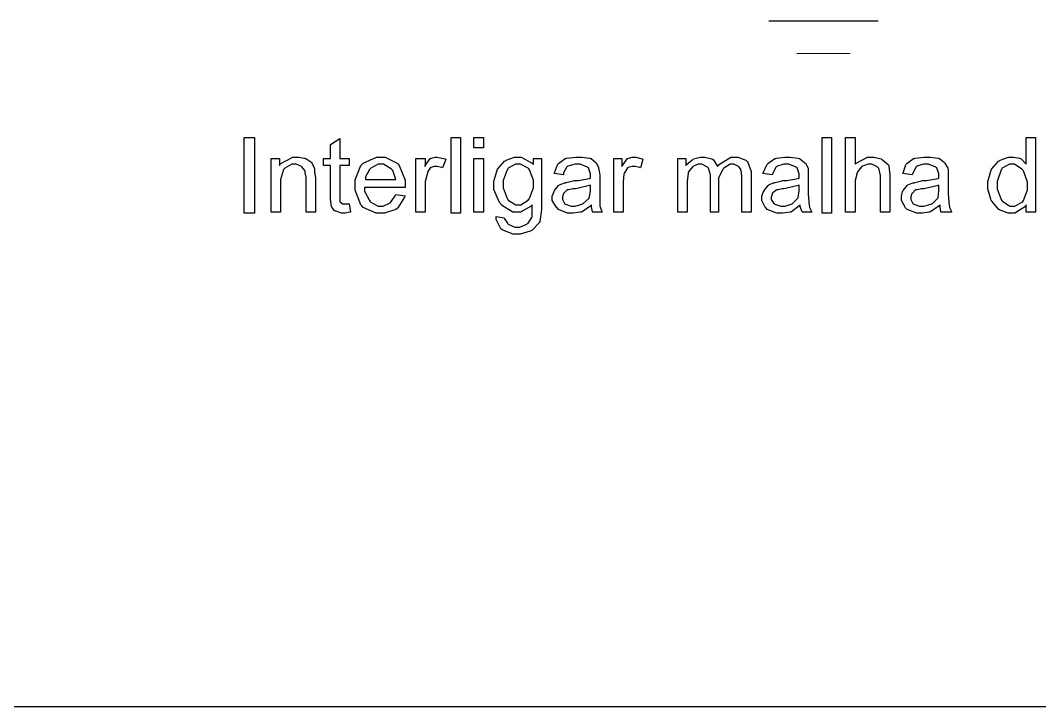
# Model space of a CAD drawing. Header units: metres. Extents: x 3290 to 4536, y 1562 to 1983.
# Drawn here: x 4318.71 to 4347.08, y 1867.12 to 1886.2 of the extents above; entities that cross this region are included whole.
import ezdxf

# ---------------------------------------------------------------- set-up
doc = ezdxf.new("R2010")
doc.units = ezdxf.units.M
doc.layers.add('C00-7E-FF', color=150, linetype='Continuous')
doc.layers.add('CFF-7E-00', color=30, linetype='Continuous')

msp = doc.modelspace()

# ---------------------------------------------------------------- linework, layer by layer
msp.add_line((4302.881, 1867.116), (4464.044, 1867.116))
at = {"layer": 'C00-7E-FF', "const_width": 0.0324}
for points in [[(4339.538, 1886.188), (4342.586, 1886.188)], [(4340.317, 1885.282), (4341.808, 1885.282)]]:
    msp.add_lwpolyline(points, dxfattribs=at)
at = {"layer": 'CFF-7E-00'}
for points in [[(4324.939, 1882.942), (4325.23, 1882.942), (4325.23, 1880.838), (4324.939, 1880.838), (4324.939, 1882.942)], [(4327.866, 1881.101), (4327.899, 1880.874), (4327.882, 1880.866), (4327.749, 1880.842), (4327.705, 1880.842), (4327.647, 1880.842), (4327.492, 1880.899), (4327.476, 1880.906), (4327.451, 1880.906), (4327.386, 1880.996), (4327.378, 1881.003), (4327.37, 1881.02), (4327.347, 1881.227), (4327.347, 1881.295), (4327.347, 1882.171), (4327.152, 1882.171), (4327.152, 1882.365), (4327.347, 1882.365), (4327.347, 1882.753), (4327.607, 1882.915), (4327.607, 1882.365), (4327.866, 1882.365), (4327.866, 1882.171), (4327.607, 1882.171), (4327.607, 1881.295), (4327.607, 1881.263), (4327.607, 1881.165), (4327.607, 1881.165), (4327.614, 1881.158), (4327.664, 1881.11), (4327.672, 1881.101), (4327.672, 1881.101), (4327.72, 1881.101), (4327.737, 1881.101), (4327.768, 1881.101), (4327.841, 1881.101), (4327.866, 1881.101)], [(4330.7, 1882.942), (4330.959, 1882.942), (4330.959, 1880.838), (4330.7, 1880.838), (4330.7, 1882.942)], [(4331.335, 1882.656), (4331.335, 1882.947), (4331.597, 1882.947), (4331.597, 1882.656), (4331.335, 1882.656)], [(4341.025, 1882.942), (4341.284, 1882.942), (4341.284, 1880.838), (4341.025, 1880.838), (4341.025, 1882.942)], [(4341.678, 1880.874), (4341.678, 1882.947), (4341.94, 1882.947), (4341.94, 1882.203), (4341.971, 1882.236), (4342.287, 1882.397), (4342.392, 1882.397), (4342.465, 1882.397), (4342.666, 1882.35), (4342.683, 1882.333), (4342.707, 1882.325), (4342.869, 1882.187), (4342.877, 1882.171), (4342.884, 1882.146), (4342.91, 1881.897), (4342.91, 1881.812), (4342.91, 1880.874), (4342.651, 1880.874), (4342.651, 1881.812), (4342.651, 1881.886), (4342.602, 1882.09), (4342.586, 1882.106), (4342.57, 1882.123), (4342.412, 1882.203), (4342.36, 1882.203), (4342.303, 1882.203), (4342.149, 1882.146), (4342.133, 1882.138), (4342.117, 1882.13), (4342.011, 1881.993), (4342.004, 1881.977), (4341.995, 1881.961), (4341.94, 1881.752), (4341.94, 1881.683), (4341.94, 1880.874), (4341.678, 1880.874)], [(4346.705, 1880.874), (4346.705, 1881.069), (4346.681, 1881.028), (4346.383, 1880.842), (4346.284, 1880.842), (4346.202, 1880.842), (4345.983, 1880.923), (4345.959, 1880.939), (4345.933, 1880.956), (4345.748, 1881.174), (4345.732, 1881.198), (4345.716, 1881.231), (4345.634, 1881.521), (4345.634, 1881.619), (4345.634, 1881.725), (4345.716, 1882.008), (4345.732, 1882.041), (4345.74, 1882.065), (4345.933, 1882.284), (4345.959, 1882.3), (4345.983, 1882.317), (4346.209, 1882.397), (4346.284, 1882.397), (4346.349, 1882.397), (4346.518, 1882.374), (4346.544, 1882.365), (4346.559, 1882.35), (4346.688, 1882.22), (4346.705, 1882.203), (4346.705, 1882.947), (4346.964, 1882.947), (4346.964, 1880.874), (4346.705, 1880.874)], [(4325.694, 1880.874), (4325.694, 1882.365), (4325.92, 1882.365), (4325.92, 1882.171), (4325.944, 1882.212), (4326.292, 1882.397), (4326.408, 1882.397), (4326.464, 1882.397), (4326.618, 1882.374), (4326.635, 1882.365), (4326.659, 1882.358), (4326.82, 1882.253), (4326.828, 1882.236), (4326.836, 1882.22), (4326.894, 1882.086), (4326.894, 1882.041), (4326.894, 1881.977), (4326.925, 1881.83), (4326.925, 1881.781), (4326.925, 1880.874), (4326.667, 1880.874), (4326.667, 1881.781), (4326.667, 1881.839), (4326.635, 1881.967), (4326.635, 1882.009), (4326.626, 1882.026), (4326.545, 1882.13), (4326.538, 1882.138), (4326.521, 1882.146), (4326.385, 1882.203), (4326.341, 1882.203), (4326.268, 1882.203), (4326.074, 1882.098), (4326.05, 1882.074), (4326.033, 1882.058), (4325.953, 1881.777), (4325.953, 1881.683), (4325.953, 1880.874), (4325.694, 1880.874)], [(4329.163, 1881.359), (4329.422, 1881.328), (4329.405, 1881.288), (4329.22, 1880.989), (4329.196, 1880.971), (4329.163, 1880.947), (4328.847, 1880.842), (4328.743, 1880.842), (4328.612, 1880.842), (4328.254, 1881.004), (4328.222, 1881.036), (4328.19, 1881.069), (4328.028, 1881.481), (4328.028, 1881.619), (4328.028, 1881.765), (4328.19, 1882.172), (4328.222, 1882.203), (4328.254, 1882.236), (4328.621, 1882.397), (4328.743, 1882.397), (4328.864, 1882.397), (4329.195, 1882.236), (4329.227, 1882.203), (4329.259, 1882.172), (4329.422, 1881.757), (4329.422, 1881.619), (4329.422, 1881.619), (4329.422, 1881.571), (4329.422, 1881.554), (4328.288, 1881.554), (4328.288, 1881.457), (4328.425, 1881.19), (4328.449, 1881.165), (4328.465, 1881.15), (4328.673, 1881.036), (4328.743, 1881.036), (4328.807, 1881.036), (4328.984, 1881.117), (4329.001, 1881.133), (4329.017, 1881.141), (4329.146, 1881.328), (4329.163, 1881.359)], [(4328.319, 1881.781), (4329.163, 1881.781), (4329.155, 1881.805), (4329.074, 1882.025), (4329.066, 1882.041), (4329.042, 1882.065), (4328.818, 1882.203), (4328.743, 1882.203), (4328.669, 1882.203), (4328.465, 1882.098), (4328.449, 1882.074), (4328.425, 1882.058), (4328.319, 1881.85), (4328.319, 1881.781)], [(4329.715, 1880.874), (4329.715, 1882.365), (4329.974, 1882.365), (4329.974, 1882.138), (4329.982, 1882.171), (4330.119, 1882.358), (4330.136, 1882.365), (4330.143, 1882.374), (4330.259, 1882.397), (4330.298, 1882.397), (4330.298, 1882.397), (4330.533, 1882.35), (4330.557, 1882.333), (4330.46, 1882.106), (4330.443, 1882.115), (4330.309, 1882.138), (4330.265, 1882.138), (4330.232, 1882.138), (4330.143, 1882.115), (4330.136, 1882.106), (4330.119, 1882.099), (4330.039, 1881.983), (4330.039, 1881.944), (4330.03, 1881.928), (4329.974, 1881.721), (4329.974, 1881.651), (4329.974, 1880.874), (4329.715, 1880.874)], [(4331.335, 1880.874), (4331.335, 1882.365), (4331.597, 1882.365), (4331.597, 1880.874), (4331.335, 1880.874)], [(4331.953, 1880.745), (4332.179, 1880.712), (4332.187, 1880.688), (4332.268, 1880.559), (4332.276, 1880.55), (4332.292, 1880.534), (4332.474, 1880.453), (4332.535, 1880.453), (4332.608, 1880.453), (4332.809, 1880.534), (4332.826, 1880.55), (4332.842, 1880.559), (4332.947, 1880.721), (4332.956, 1880.745), (4332.956, 1880.826), (4332.956, 1881.008), (4332.956, 1881.069), (4332.932, 1881.037), (4332.635, 1880.874), (4332.535, 1880.874), (4332.422, 1880.874), (4332.106, 1881.061), (4332.082, 1881.101), (4332.049, 1881.134), (4331.885, 1881.497), (4331.885, 1881.619), (4331.885, 1881.725), (4331.968, 1882.008), (4331.984, 1882.041), (4331.992, 1882.065), (4332.187, 1882.284), (4332.211, 1882.3), (4332.235, 1882.317), (4332.46, 1882.397), (4332.535, 1882.397), (4332.648, 1882.397), (4332.956, 1882.236), (4332.989, 1882.203), (4332.989, 1882.365), (4333.217, 1882.365), (4333.217, 1881.069), (4333.217, 1880.947), (4333.168, 1880.607), (4333.152, 1880.583), (4333.143, 1880.559), (4332.947, 1880.364), (4332.923, 1880.354), (4332.899, 1880.339), (4332.626, 1880.257), (4332.535, 1880.257), (4332.43, 1880.257), (4332.138, 1880.365), (4332.114, 1880.389), (4332.082, 1880.406), (4331.953, 1880.661), (4331.953, 1880.745)], [(4332.147, 1881.651), (4332.147, 1881.546), (4332.259, 1881.247), (4332.276, 1881.23), (4332.292, 1881.206), (4332.498, 1881.069), (4332.567, 1881.069), (4332.64, 1881.069), (4332.842, 1881.206), (4332.859, 1881.23), (4332.883, 1881.247), (4332.989, 1881.55), (4332.989, 1881.651), (4332.989, 1881.757), (4332.883, 1882.05), (4332.859, 1882.074), (4332.842, 1882.09), (4332.635, 1882.203), (4332.567, 1882.203), (4332.494, 1882.203), (4332.292, 1882.09), (4332.276, 1882.074), (4332.259, 1882.05), (4332.147, 1881.751), (4332.147, 1881.651)], [(4334.61, 1881.069), (4334.586, 1881.044), (4334.344, 1880.882), (4334.319, 1880.874), (4334.295, 1880.866), (4334.093, 1880.842), (4334.026, 1880.842), (4333.937, 1880.842), (4333.686, 1880.947), (4333.67, 1880.971), (4333.645, 1880.989), (4333.508, 1881.194), (4333.508, 1881.263), (4333.508, 1881.311), (4333.564, 1881.44), (4333.572, 1881.456), (4333.579, 1881.473), (4333.685, 1881.611), (4333.702, 1881.619), (4333.718, 1881.627), (4333.851, 1881.683), (4333.897, 1881.683), (4333.904, 1881.691), (4334.1, 1881.741), (4334.125, 1881.748), (4334.238, 1881.748), (4334.554, 1881.805), (4334.578, 1881.812), (4334.578, 1881.829), (4334.578, 1881.878), (4334.578, 1881.878), (4334.578, 1881.936), (4334.52, 1882.099), (4334.513, 1882.106), (4334.496, 1882.123), (4334.291, 1882.203), (4334.222, 1882.203), (4334.149, 1882.203), (4333.944, 1882.146), (4333.928, 1882.138), (4333.92, 1882.13), (4333.831, 1881.966), (4333.831, 1881.91), (4333.572, 1881.944), (4333.579, 1881.968), (4333.662, 1882.187), (4333.67, 1882.203), (4333.686, 1882.22), (4333.872, 1882.358), (4333.897, 1882.365), (4333.921, 1882.374), (4334.171, 1882.397), (4334.255, 1882.397), (4334.335, 1882.397), (4334.554, 1882.374), (4334.578, 1882.365), (4334.594, 1882.358), (4334.731, 1882.253), (4334.739, 1882.236), (4334.747, 1882.229), (4334.805, 1882.113), (4334.805, 1882.074), (4334.812, 1882.066), (4334.837, 1881.901), (4334.837, 1881.845), (4334.837, 1881.489), (4334.837, 1881.376), (4334.837, 1881.121), (4334.837, 1881.036), (4334.844, 1881.02), (4334.893, 1880.891), (4334.902, 1880.874), (4334.643, 1880.874), (4334.634, 1880.882), (4334.61, 1881.022), (4334.61, 1881.069)], [(4335.227, 1880.874), (4335.227, 1882.365), (4335.454, 1882.365), (4335.454, 1882.138), (4335.47, 1882.171), (4335.608, 1882.358), (4335.616, 1882.365), (4335.632, 1882.374), (4335.74, 1882.397), (4335.777, 1882.397), (4335.841, 1882.397), (4336.012, 1882.35), (4336.036, 1882.333), (4335.972, 1882.106), (4335.955, 1882.115), (4335.822, 1882.138), (4335.777, 1882.138), (4335.736, 1882.138), (4335.624, 1882.115), (4335.616, 1882.106), (4335.608, 1882.099), (4335.526, 1881.961), (4335.519, 1881.944), (4335.511, 1881.928), (4335.487, 1881.721), (4335.487, 1881.651), (4335.487, 1880.874), (4335.227, 1880.874)], [(4337.01, 1880.874), (4337.01, 1882.365), (4337.236, 1882.365), (4337.236, 1882.171), (4337.244, 1882.187), (4337.407, 1882.325), (4337.433, 1882.333), (4337.448, 1882.35), (4337.63, 1882.397), (4337.692, 1882.397), (4337.764, 1882.397), (4337.958, 1882.35), (4337.982, 1882.333), (4337.998, 1882.325), (4338.104, 1882.163), (4338.112, 1882.138), (4338.143, 1882.187), (4338.485, 1882.397), (4338.6, 1882.397), (4338.68, 1882.397), (4338.906, 1882.317), (4338.923, 1882.3), (4338.947, 1882.276), (4339.053, 1882.002), (4339.053, 1881.91), (4339.053, 1880.874), (4338.794, 1880.874), (4338.794, 1881.812), (4338.794, 1881.87), (4338.768, 1882.034), (4338.761, 1882.041), (4338.761, 1882.065), (4338.704, 1882.13), (4338.697, 1882.138), (4338.68, 1882.146), (4338.57, 1882.203), (4338.535, 1882.203), (4338.469, 1882.203), (4338.29, 1882.098), (4338.274, 1882.074), (4338.257, 1882.058), (4338.145, 1881.826), (4338.145, 1881.748), (4338.145, 1880.874), (4337.918, 1880.874), (4337.918, 1881.845), (4337.918, 1881.91), (4337.86, 1882.09), (4337.853, 1882.106), (4337.836, 1882.123), (4337.678, 1882.203), (4337.626, 1882.203), (4337.578, 1882.203), (4337.448, 1882.146), (4337.433, 1882.138), (4337.416, 1882.13), (4337.308, 1881.993), (4337.301, 1881.977), (4337.292, 1881.952), (4337.268, 1881.727), (4337.268, 1881.651), (4337.268, 1880.874), (4337.01, 1880.874)], [(4340.414, 1881.069), (4340.39, 1881.044), (4340.171, 1880.882), (4340.155, 1880.874), (4340.131, 1880.866), (4339.93, 1880.842), (4339.864, 1880.842), (4339.766, 1880.842), (4339.497, 1880.947), (4339.473, 1880.971), (4339.449, 1880.989), (4339.344, 1881.194), (4339.344, 1881.263), (4339.344, 1881.311), (4339.392, 1881.44), (4339.409, 1881.456), (4339.416, 1881.473), (4339.522, 1881.611), (4339.538, 1881.619), (4339.546, 1881.627), (4339.663, 1881.683), (4339.702, 1881.683), (4339.717, 1881.691), (4339.904, 1881.741), (4339.928, 1881.748), (4340.041, 1881.748), (4340.357, 1881.805), (4340.381, 1881.812), (4340.381, 1881.829), (4340.381, 1881.878), (4340.381, 1881.878), (4340.381, 1881.936), (4340.333, 1882.099), (4340.317, 1882.106), (4340.3, 1882.123), (4340.094, 1882.203), (4340.025, 1882.203), (4339.96, 1882.203), (4339.783, 1882.146), (4339.767, 1882.138), (4339.75, 1882.13), (4339.645, 1881.936), (4339.637, 1881.91), (4339.376, 1881.944), (4339.384, 1881.968), (4339.489, 1882.187), (4339.506, 1882.203), (4339.513, 1882.22), (4339.71, 1882.358), (4339.734, 1882.365), (4339.759, 1882.374), (4339.983, 1882.397), (4340.058, 1882.397), (4340.138, 1882.397), (4340.357, 1882.374), (4340.381, 1882.365), (4340.397, 1882.358), (4340.535, 1882.253), (4340.544, 1882.236), (4340.559, 1882.229), (4340.632, 1882.09), (4340.64, 1882.074), (4340.64, 1882.017), (4340.64, 1881.888), (4340.64, 1881.845), (4340.64, 1881.489), (4340.64, 1881.376), (4340.665, 1881.053), (4340.673, 1881.036), (4340.673, 1880.996), (4340.73, 1880.891), (4340.739, 1880.874), (4340.478, 1880.874), (4340.47, 1880.882), (4340.414, 1881.022), (4340.414, 1881.069)], [(4344.306, 1881.069), (4344.281, 1881.044), (4344.037, 1880.882), (4344.013, 1880.874), (4343.996, 1880.866), (4343.814, 1880.842), (4343.754, 1880.842), (4343.656, 1880.842), (4343.389, 1880.947), (4343.365, 1880.971), (4343.341, 1880.989), (4343.235, 1881.194), (4343.235, 1881.263), (4343.235, 1881.311), (4343.26, 1881.44), (4343.268, 1881.456), (4343.276, 1881.473), (4343.389, 1881.611), (4343.398, 1881.619), (4343.413, 1881.627), (4343.546, 1881.683), (4343.592, 1881.683), (4343.607, 1881.691), (4343.794, 1881.741), (4343.818, 1881.748), (4343.932, 1881.748), (4344.249, 1881.805), (4344.273, 1881.812), (4344.273, 1881.829), (4344.273, 1881.878), (4344.273, 1881.878), (4344.273, 1881.936), (4344.216, 1882.099), (4344.209, 1882.106), (4344.192, 1882.123), (4343.983, 1882.203), (4343.915, 1882.203), (4343.85, 1882.203), (4343.664, 1882.146), (4343.657, 1882.138), (4343.64, 1882.13), (4343.535, 1881.936), (4343.527, 1881.91), (4343.268, 1881.944), (4343.276, 1881.968), (4343.356, 1882.187), (4343.365, 1882.203), (4343.381, 1882.22), (4343.567, 1882.358), (4343.592, 1882.365), (4343.616, 1882.374), (4343.864, 1882.397), (4343.948, 1882.397), (4344.029, 1882.397), (4344.249, 1882.374), (4344.273, 1882.365), (4344.289, 1882.358), (4344.427, 1882.253), (4344.435, 1882.236), (4344.443, 1882.229), (4344.524, 1882.09), (4344.532, 1882.074), (4344.532, 1882.017), (4344.532, 1881.888), (4344.532, 1881.845), (4344.532, 1881.489), (4344.532, 1881.376), (4344.557, 1881.053), (4344.565, 1881.036), (4344.565, 1880.996), (4344.621, 1880.891), (4344.629, 1880.874), (4344.338, 1880.874), (4344.33, 1880.882), (4344.306, 1881.022), (4344.306, 1881.069)], [(4345.894, 1881.619), (4345.894, 1881.514), (4346.006, 1881.222), (4346.023, 1881.198), (4346.047, 1881.174), (4346.248, 1881.036), (4346.316, 1881.036), (4346.389, 1881.036), (4346.583, 1881.15), (4346.608, 1881.165), (4346.624, 1881.19), (4346.737, 1881.487), (4346.737, 1881.586), (4346.737, 1881.7), (4346.624, 1882.017), (4346.608, 1882.041), (4346.583, 1882.065), (4346.382, 1882.203), (4346.316, 1882.203), (4346.242, 1882.203), (4346.039, 1882.09), (4346.023, 1882.074), (4346.006, 1882.05), (4345.894, 1881.727), (4345.894, 1881.619)], [(4334.578, 1881.619), (4334.554, 1881.611), (4334.205, 1881.53), (4334.157, 1881.521), (4334.099, 1881.521), (4333.971, 1881.489), (4333.928, 1881.489), (4333.92, 1881.481), (4333.839, 1881.4), (4333.831, 1881.392), (4333.823, 1881.385), (4333.8, 1881.293), (4333.8, 1881.263), (4333.8, 1881.222), (4333.856, 1881.11), (4333.864, 1881.101), (4333.88, 1881.094), (4334.038, 1881.036), (4334.091, 1881.036), (4334.156, 1881.036), (4334.335, 1881.094), (4334.352, 1881.101), (4334.376, 1881.11), (4334.529, 1881.247), (4334.546, 1881.263), (4334.546, 1881.263), (4334.578, 1881.457), (4334.578, 1881.521), (4334.578, 1881.619)], [(4340.381, 1881.619), (4340.357, 1881.611), (4340.009, 1881.53), (4339.961, 1881.521), (4339.913, 1881.521), (4339.803, 1881.489), (4339.767, 1881.489), (4339.75, 1881.481), (4339.645, 1881.4), (4339.637, 1881.392), (4339.637, 1881.36), (4339.603, 1881.288), (4339.603, 1881.263), (4339.603, 1881.222), (4339.685, 1881.11), (4339.702, 1881.101), (4339.709, 1881.094), (4339.873, 1881.036), (4339.928, 1881.036), (4339.993, 1881.036), (4340.163, 1881.094), (4340.187, 1881.101), (4340.203, 1881.11), (4340.34, 1881.247), (4340.349, 1881.263), (4340.356, 1881.279), (4340.381, 1881.462), (4340.381, 1881.521), (4340.381, 1881.619)], [(4344.273, 1881.619), (4344.249, 1881.611), (4343.899, 1881.53), (4343.851, 1881.521), (4343.794, 1881.521), (4343.666, 1881.489), (4343.624, 1881.489), (4343.616, 1881.481), (4343.535, 1881.4), (4343.527, 1881.392), (4343.519, 1881.385), (4343.494, 1881.293), (4343.494, 1881.263), (4343.494, 1881.222), (4343.551, 1881.11), (4343.56, 1881.101), (4343.576, 1881.094), (4343.734, 1881.036), (4343.786, 1881.036), (4343.859, 1881.036), (4344.054, 1881.094), (4344.079, 1881.101), (4344.095, 1881.11), (4344.233, 1881.247), (4344.242, 1881.263), (4344.249, 1881.279), (4344.273, 1881.462), (4344.273, 1881.521), (4344.273, 1881.619)]]:
    msp.add_lwpolyline(points, close=True, dxfattribs=at)

doc.saveas('drawing.dxf')
